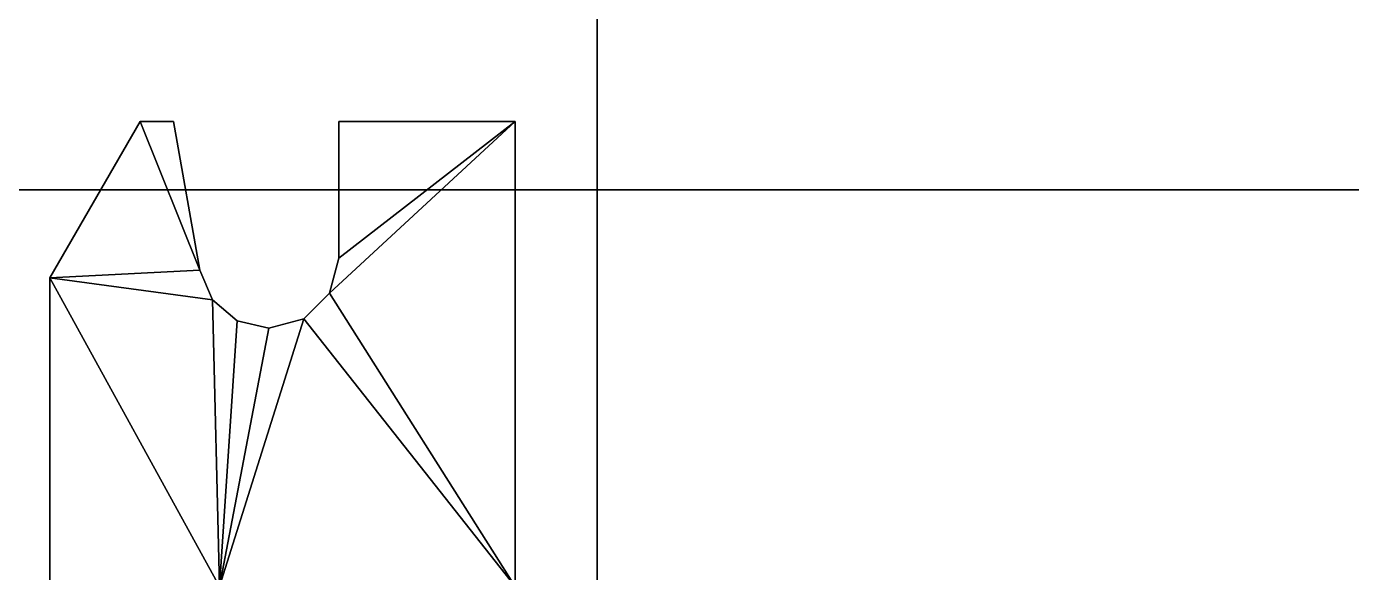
# Model space of a CAD drawing. Extents: x -80 to 2901, y -3352 to 80.
# Drawn here: x 1477.57 to 1501.78, y -2942.99 to -2933.02 of the extents above; entities that cross this region are included whole.
import ezdxf

# ---------------------------------------------------------------- set-up
doc = ezdxf.new("R2010")
doc.units = 0

# ---------------------------------------------------------------- blocks, each defined once
blk = doc.blocks.new('cocina Juan v2.bajo 2p gola 72x18.Suelo1', base_point=(0, 18))
at = {"layer": 'Blanco', "color": 0}
for points in [[(0, 18), (0, 395), (500, 395), (500, 18)], [(0, 18, 18), (0, 395, 18), (500, 395, 18), (500, 18, 18)]]:
    blk.add_3dface(points, dxfattribs=at)
blk = doc.blocks.new('cocina Juan v2.bajo 2p gola 72x18.Suelo')
at = {"layer": 'Blanco'}
blk.add_blockref('cocina Juan v2.bajo 2p gola 72x18.Suelo1', (0, 18), dxfattribs=at)
blk = doc.blocks.new('cocina Juan v2.bajo 2p gola 72x18.Lateral Izquierdo1', base_point=(0, 36, 778))
at = {"layer": 'Blanco', "color": 0}
for points in [[(18, 395, 18), (18, 18, 18), (0, 18, 18), (0, 395, 18)], [(0, 36, 850), (0, 36, 778), (18, 36, 778), (18, 36, 850)], [(0, 36, 778), (0, 18, 778), (18, 18, 778), (18, 36, 778)]]:
    blk.add_3dface(points, dxfattribs=at)
at = {"layer": 'blanco', "color": 0}
blk.add_3dface([(0, 36, 850), (0, 395, 850), (18, 395, 850), (18, 36, 850)], dxfattribs=at)
at = {"layer": 'Blanco', "color": 0}
for points, invisible_edges in [([(18, 395, 18), (18, 36, 850), (18, 36, 778), (18, 395, 18)], 13), ([(18, 395, 18), (18, 36, 778), (18, 18, 18), (18, 395, 18)], 11), ([(18, 395, 850), (18, 36, 850), (18, 395, 18), (18, 395, 850)], 10), ([(18, 36, 778), (18, 18, 778), (18, 18, 18), (18, 36, 778)], 12)]:
    blk.add_3dface(points, dxfattribs=dict(at, invisible_edges=invisible_edges))
blk = doc.blocks.new('cocina Juan v2.bajo 2p gola 72x18.Lateral Izquierdo2', base_point=(19.5, 60.75, 713.5))
at = {"layer": 'ACCESSORY', "color": 0, "invisible_edges": 8}
for points in [[(28, 46.2, 693.5), (24.9, 43.25, 693.5), (28, 37.608, 693.5), (28, 46.2, 693.5)], [(28, 46.2, 682.5), (28, 37.608, 682.5), (24.9, 43.25, 682.5), (28, 46.2, 682.5)], [(28, 46.2, 682.5), (28, 46.2, 693.5), (28, 37.608, 693.5), (28, 46.2, 682.5)], [(28, 37.608, 682.5), (28, 46.2, 682.5), (28, 37.608, 693.5), (28, 37.608, 682.5)], [(19.5, 34.75, 693.5), (22.891, 37.89, 693.5), (19.5, 43.25, 693.5), (19.5, 34.75, 693.5)], [(19.5, 34.75, 693.5), (19.5, 43.25, 693.5), (19.5, 43.25, 682.5), (19.5, 34.75, 693.5)], [(23.36, 38.359, 693.5), (19.5, 43.25, 693.5), (22.891, 37.89, 693.5), (23.36, 38.359, 693.5)], [(19.5, 43.25, 693.5), (23.36, 38.359, 693.5), (24.9, 43.25, 693.5), (19.5, 43.25, 693.5)], [(19.5, 34.75, 682.5), (19.5, 34.75, 693.5), (19.5, 43.25, 682.5), (19.5, 34.75, 682.5)], [(19.5, 34.75, 682.5), (19.5, 43.25, 682.5), (22.891, 37.89, 682.5), (19.5, 34.75, 682.5)], [(22.891, 37.89, 682.5), (19.5, 43.25, 682.5), (23.36, 38.359, 682.5), (22.891, 37.89, 682.5)], [(24.9, 43.25, 682.5), (23.36, 38.359, 682.5), (19.5, 43.25, 682.5), (24.9, 43.25, 682.5)], [(23.36, 38.359, 693.5), (24, 38.53, 693.5), (24.9, 43.25, 693.5), (23.36, 38.359, 693.5)], [(24, 38.53, 682.5), (23.36, 38.359, 682.5), (24.9, 43.25, 682.5), (24, 38.53, 682.5)], [(24, 38.53, 693.5), (24.574, 38.394, 693.5), (24.9, 43.25, 693.5), (24, 38.53, 693.5)], [(24.574, 38.394, 682.5), (24, 38.53, 682.5), (24.9, 43.25, 682.5), (24.574, 38.394, 682.5)], [(24.574, 38.394, 693.5), (25.027, 38.014, 693.5), (24.9, 43.25, 693.5), (24.574, 38.394, 693.5)], [(24.574, 38.394, 682.5), (24.9, 43.25, 682.5), (25.027, 38.014, 682.5), (24.574, 38.394, 682.5)], [(24.9, 43.25, 693.5), (25.027, 38.014, 693.5), (28, 37.608, 693.5), (24.9, 43.25, 693.5)], [(28, 37.608, 682.5), (25.027, 38.014, 682.5), (24.9, 43.25, 682.5), (28, 37.608, 682.5)], [(25.261, 37.472, 693.5), (28, 37.608, 693.5), (25.027, 38.014, 693.5), (25.261, 37.472, 693.5)], [(25.261, 37.472, 682.5), (25.027, 38.014, 682.5), (28, 37.608, 682.5), (25.261, 37.472, 682.5)], [(22.72, 37.25, 693.5), (22.891, 37.89, 693.5), (19.5, 34.75, 693.5), (22.72, 37.25, 693.5)], [(22.72, 37.25, 682.5), (19.5, 34.75, 682.5), (22.891, 37.89, 682.5), (22.72, 37.25, 682.5)], [(26.35, 34.75, 693.5), (28, 37.608, 693.5), (25.261, 37.472, 693.5), (26.35, 34.75, 693.5)], [(26.35, 34.75, 682.5), (25.261, 37.472, 682.5), (28, 37.608, 682.5), (26.35, 34.75, 682.5)], [(25.741, 34.75, 693.5), (26.35, 34.75, 693.5), (25.261, 37.472, 693.5), (25.741, 34.75, 693.5)], [(25.741, 34.75, 682.5), (25.261, 37.472, 682.5), (26.35, 34.75, 682.5), (25.741, 34.75, 682.5)], [(22.72, 34.75, 693.5), (22.72, 37.25, 693.5), (19.5, 34.75, 693.5), (22.72, 34.75, 693.5)], [(22.72, 37.25, 682.5), (22.72, 34.75, 682.5), (19.5, 34.75, 682.5), (22.72, 37.25, 682.5)], [(22.72, 34.75, 693.5), (19.5, 34.75, 693.5), (19.5, 34.75, 682.5), (22.72, 34.75, 693.5)], [(22.72, 34.75, 682.5), (22.72, 34.75, 693.5), (19.5, 34.75, 682.5), (22.72, 34.75, 682.5)], [(25.741, 34.75, 693.5), (25.741, 34.75, 682.5), (26.35, 34.75, 693.5), (25.741, 34.75, 693.5)], [(25.741, 34.75, 682.5), (26.35, 34.75, 682.5), (26.35, 34.75, 693.5), (25.741, 34.75, 682.5)]]:
    blk.add_3dface(points, dxfattribs=at)
at = {"layer": 'ACCESSORY', "color": 0}
for points in [[(23.36, 38.359, 682.5), (24, 38.53, 682.5), (24, 38.53, 693.5), (23.36, 38.359, 693.5)], [(24.574, 38.394, 693.5), (24, 38.53, 693.5), (24, 38.53, 682.5), (24.574, 38.394, 682.5)], [(22.891, 37.89, 682.5), (23.36, 38.359, 682.5), (23.36, 38.359, 693.5), (22.891, 37.89, 693.5)], [(24.574, 38.394, 693.5), (24.574, 38.394, 682.5), (25.027, 38.014, 682.5), (25.027, 38.014, 693.5)], [(25.027, 38.014, 693.5), (25.027, 38.014, 682.5), (25.261, 37.472, 682.5), (25.261, 37.472, 693.5)], [(22.72, 37.25, 682.5), (22.891, 37.89, 682.5), (22.891, 37.89, 693.5), (22.72, 37.25, 693.5)], [(26.35, 34.75, 693.5), (26.35, 34.75, 682.5), (28, 37.608, 682.5), (28, 37.608, 693.5)], [(25.261, 37.472, 693.5), (25.261, 37.472, 682.5), (25.741, 34.75, 682.5), (25.741, 34.75, 693.5)], [(22.72, 34.75, 682.5), (22.72, 37.25, 682.5), (22.72, 37.25, 693.5), (22.72, 34.75, 693.5)]]:
    blk.add_3dface(points, dxfattribs=at)
blk = doc.blocks.new('cocina Juan v2.bajo 2p gola 72x18.Lateral Izquierdo3', base_point=(19.5, 60.75, 145.5))
at = {"layer": 'ACCESSORY', "color": 0, "invisible_edges": 8}
for points in [[(28, 46.2, 125.5), (24.9, 43.25, 125.5), (28, 37.608, 125.5), (28, 46.2, 125.5)], [(28, 46.2, 114.5), (28, 37.608, 114.5), (24.9, 43.25, 114.5), (28, 46.2, 114.5)], [(28, 46.2, 114.5), (28, 46.2, 125.5), (28, 37.608, 125.5), (28, 46.2, 114.5)], [(28, 37.608, 114.5), (28, 46.2, 114.5), (28, 37.608, 125.5), (28, 37.608, 114.5)], [(19.5, 34.75, 125.5), (22.891, 37.89, 125.5), (19.5, 43.25, 125.5), (19.5, 34.75, 125.5)], [(19.5, 34.75, 125.5), (19.5, 43.25, 125.5), (19.5, 43.25, 114.5), (19.5, 34.75, 125.5)], [(23.36, 38.359, 125.5), (19.5, 43.25, 125.5), (22.891, 37.89, 125.5), (23.36, 38.359, 125.5)], [(19.5, 43.25, 125.5), (23.36, 38.359, 125.5), (24.9, 43.25, 125.5), (19.5, 43.25, 125.5)], [(19.5, 34.75, 114.5), (19.5, 34.75, 125.5), (19.5, 43.25, 114.5), (19.5, 34.75, 114.5)], [(19.5, 34.75, 114.5), (19.5, 43.25, 114.5), (22.891, 37.89, 114.5), (19.5, 34.75, 114.5)], [(22.891, 37.89, 114.5), (19.5, 43.25, 114.5), (23.36, 38.359, 114.5), (22.891, 37.89, 114.5)], [(24.9, 43.25, 114.5), (23.36, 38.359, 114.5), (19.5, 43.25, 114.5), (24.9, 43.25, 114.5)], [(23.36, 38.359, 125.5), (24, 38.53, 125.5), (24.9, 43.25, 125.5), (23.36, 38.359, 125.5)], [(24, 38.53, 114.5), (23.36, 38.359, 114.5), (24.9, 43.25, 114.5), (24, 38.53, 114.5)], [(24, 38.53, 125.5), (24.574, 38.394, 125.5), (24.9, 43.25, 125.5), (24, 38.53, 125.5)], [(24.574, 38.394, 114.5), (24, 38.53, 114.5), (24.9, 43.25, 114.5), (24.574, 38.394, 114.5)], [(24.574, 38.394, 125.5), (25.027, 38.014, 125.5), (24.9, 43.25, 125.5), (24.574, 38.394, 125.5)], [(24.574, 38.394, 114.5), (24.9, 43.25, 114.5), (25.027, 38.014, 114.5), (24.574, 38.394, 114.5)], [(24.9, 43.25, 125.5), (25.027, 38.014, 125.5), (28, 37.608, 125.5), (24.9, 43.25, 125.5)], [(28, 37.608, 114.5), (25.027, 38.014, 114.5), (24.9, 43.25, 114.5), (28, 37.608, 114.5)], [(25.261, 37.472, 125.5), (28, 37.608, 125.5), (25.027, 38.014, 125.5), (25.261, 37.472, 125.5)], [(25.261, 37.472, 114.5), (25.027, 38.014, 114.5), (28, 37.608, 114.5), (25.261, 37.472, 114.5)], [(22.72, 37.25, 125.5), (22.891, 37.89, 125.5), (19.5, 34.75, 125.5), (22.72, 37.25, 125.5)], [(22.72, 37.25, 114.5), (19.5, 34.75, 114.5), (22.891, 37.89, 114.5), (22.72, 37.25, 114.5)], [(26.35, 34.75, 125.5), (28, 37.608, 125.5), (25.261, 37.472, 125.5), (26.35, 34.75, 125.5)], [(26.35, 34.75, 114.5), (25.261, 37.472, 114.5), (28, 37.608, 114.5), (26.35, 34.75, 114.5)], [(25.741, 34.75, 125.5), (26.35, 34.75, 125.5), (25.261, 37.472, 125.5), (25.741, 34.75, 125.5)], [(25.741, 34.75, 114.5), (25.261, 37.472, 114.5), (26.35, 34.75, 114.5), (25.741, 34.75, 114.5)], [(22.72, 34.75, 125.5), (22.72, 37.25, 125.5), (19.5, 34.75, 125.5), (22.72, 34.75, 125.5)], [(22.72, 37.25, 114.5), (22.72, 34.75, 114.5), (19.5, 34.75, 114.5), (22.72, 37.25, 114.5)], [(22.72, 34.75, 125.5), (19.5, 34.75, 125.5), (19.5, 34.75, 114.5), (22.72, 34.75, 125.5)], [(22.72, 34.75, 114.5), (22.72, 34.75, 125.5), (19.5, 34.75, 114.5), (22.72, 34.75, 114.5)], [(25.741, 34.75, 125.5), (25.741, 34.75, 114.5), (26.35, 34.75, 125.5), (25.741, 34.75, 125.5)], [(25.741, 34.75, 114.5), (26.35, 34.75, 114.5), (26.35, 34.75, 125.5), (25.741, 34.75, 114.5)]]:
    blk.add_3dface(points, dxfattribs=at)
at = {"layer": 'ACCESSORY', "color": 0}
for points in [[(23.36, 38.359, 114.5), (24, 38.53, 114.5), (24, 38.53, 125.5), (23.36, 38.359, 125.5)], [(24.574, 38.394, 125.5), (24, 38.53, 125.5), (24, 38.53, 114.5), (24.574, 38.394, 114.5)], [(22.891, 37.89, 114.5), (23.36, 38.359, 114.5), (23.36, 38.359, 125.5), (22.891, 37.89, 125.5)], [(24.574, 38.394, 125.5), (24.574, 38.394, 114.5), (25.027, 38.014, 114.5), (25.027, 38.014, 125.5)], [(25.027, 38.014, 125.5), (25.027, 38.014, 114.5), (25.261, 37.472, 114.5), (25.261, 37.472, 125.5)], [(22.72, 37.25, 114.5), (22.891, 37.89, 114.5), (22.891, 37.89, 125.5), (22.72, 37.25, 125.5)], [(26.35, 34.75, 125.5), (26.35, 34.75, 114.5), (28, 37.608, 114.5), (28, 37.608, 125.5)], [(25.261, 37.472, 125.5), (25.261, 37.472, 114.5), (25.741, 34.75, 114.5), (25.741, 34.75, 125.5)], [(22.72, 34.75, 114.5), (22.72, 37.25, 114.5), (22.72, 37.25, 125.5), (22.72, 34.75, 125.5)]]:
    blk.add_3dface(points, dxfattribs=at)
blk = doc.blocks.new('cocina Juan v2.bajo 2p gola 72x18.Lateral Izquierdo')
at = {"layer": 'Taladro', "extrusion": (-1, 0, 0)}
for centre in [(-36, 177.92, -18), (-36, 209.92, -18), (-36, 241.92, -18), (-36, 273.92, -18), (-36, 305.92, -18), (-36, 337.92, -18), (-36, 369.92, -18), (-36, 401.92, -18), (-36, 433.92, -18), (-36, 465.92, -18), (-36, 497.92, -18), (-36, 529.92, -18), (-36, 561.92, -18), (-36, 593.92, -18), (-36, 625.92, -18), (-36, 657.92, -18), (-36, 689.92, -18)]:
    blk.add_circle(centre, 2.6, dxfattribs=at)
for name, p in [('cocina Juan v2.bajo 2p gola 72x18.Lateral Izquierdo2', (19.5, 60.75, 713.5)), ('cocina Juan v2.bajo 2p gola 72x18.Lateral Izquierdo3', (19.5, 60.75, 145.5))]:
    blk.add_blockref(name, p)
at = {"layer": 'Blanco'}
blk.add_blockref('cocina Juan v2.bajo 2p gola 72x18.Lateral Izquierdo1', (0, 36, 778), dxfattribs=at)
blk = doc.blocks.new('cocina Juan v2.bajo 2p gola 72x18.gola placa sin fijaciones [1]1', base_point=(0, 36, 850))
at = {"layer": 'Blanco', "color": 0}
blk.add_3dface([(0, 36, 850), (0, 36, 778), (500, 36, 778), (500, 36, 850)], dxfattribs=at)
at = {"layer": 'blanco', "color": 0}
for points in [[(0, 36, 778), (0, 18, 778), (500, 18, 778), (500, 36, 778)], [(500, 36, 850), (500, 18, 850), (0, 18, 850), (0, 36, 850)]]:
    blk.add_3dface(points, dxfattribs=at)
blk = doc.blocks.new('cocina Juan v2.bajo 2p gola 72x18.gola placa sin fijaciones [1]')
at = {"layer": 'Blanco'}
blk.add_blockref('cocina Juan v2.bajo 2p gola 72x18.gola placa sin fijaciones [1]1', (0, 36, 850), dxfattribs=at)
blk = doc.blocks.new('cocina Juan v2.bajo 2p gola 72x18.cadena horizontal [1]1', base_point=(18, 136, 832))
at = {"layer": 'Blanco', "color": 0}
for points in [[(18, 136, 832), (18, 36, 832), (482, 36, 832), (482, 136, 832)], [(18, 136, 850), (18, 36, 850), (482, 36, 850), (482, 136, 850)]]:
    blk.add_3dface(points, dxfattribs=at)
at = {"layer": 'blanco', "color": 0}
for points in [[(18, 136, 832), (18, 136, 850), (18, 36, 850), (18, 36, 832)], [(18, 36, 832), (18, 36, 850), (482, 36, 850), (482, 36, 832)]]:
    blk.add_3dface(points, dxfattribs=at)
blk = doc.blocks.new('cocina Juan v2.bajo 2p gola 72x18.cadena horizontal [1]')
at = {"layer": 'Blanco'}
blk.add_blockref('cocina Juan v2.bajo 2p gola 72x18.cadena horizontal [1]1', (18, 136, 832), dxfattribs=at)
blk = doc.blocks.new('cocina Juan v2.bajo 2p gola 72x18')
at = {"layer": 'cocina Juan v2.bajo 2p gola 72x18.cadena horizontal [1]'}
blk.add_blockref('cocina Juan v2.bajo 2p gola 72x18.cadena horizontal [1]', (0, 0), dxfattribs=at)
at = {"layer": 'cocina Juan v2.bajo 2p gola 72x18.gola placa sin fijaciones [1]'}
blk.add_blockref('cocina Juan v2.bajo 2p gola 72x18.gola placa sin fijaciones [1]', (0, 0), dxfattribs=at)
at = {"layer": 'cocina Juan v2.bajo 2p gola 72x18.Lateral Izquierdo'}
blk.add_blockref('cocina Juan v2.bajo 2p gola 72x18.Lateral Izquierdo', (0, 0), dxfattribs=at)
at = {"layer": 'cocina Juan v2.bajo 2p gola 72x18.Suelo'}
blk.add_blockref('cocina Juan v2.bajo 2p gola 72x18.Suelo', (0, 0), dxfattribs=at)

msp = doc.modelspace()

# ---------------------------------------------------------------- block references
at = {"rotation": 180}
msp.add_blockref('cocina Juan v2.bajo 2p gola 72x18', (1506, -2900, 100), dxfattribs=at)

doc.saveas('drawing.dxf')
